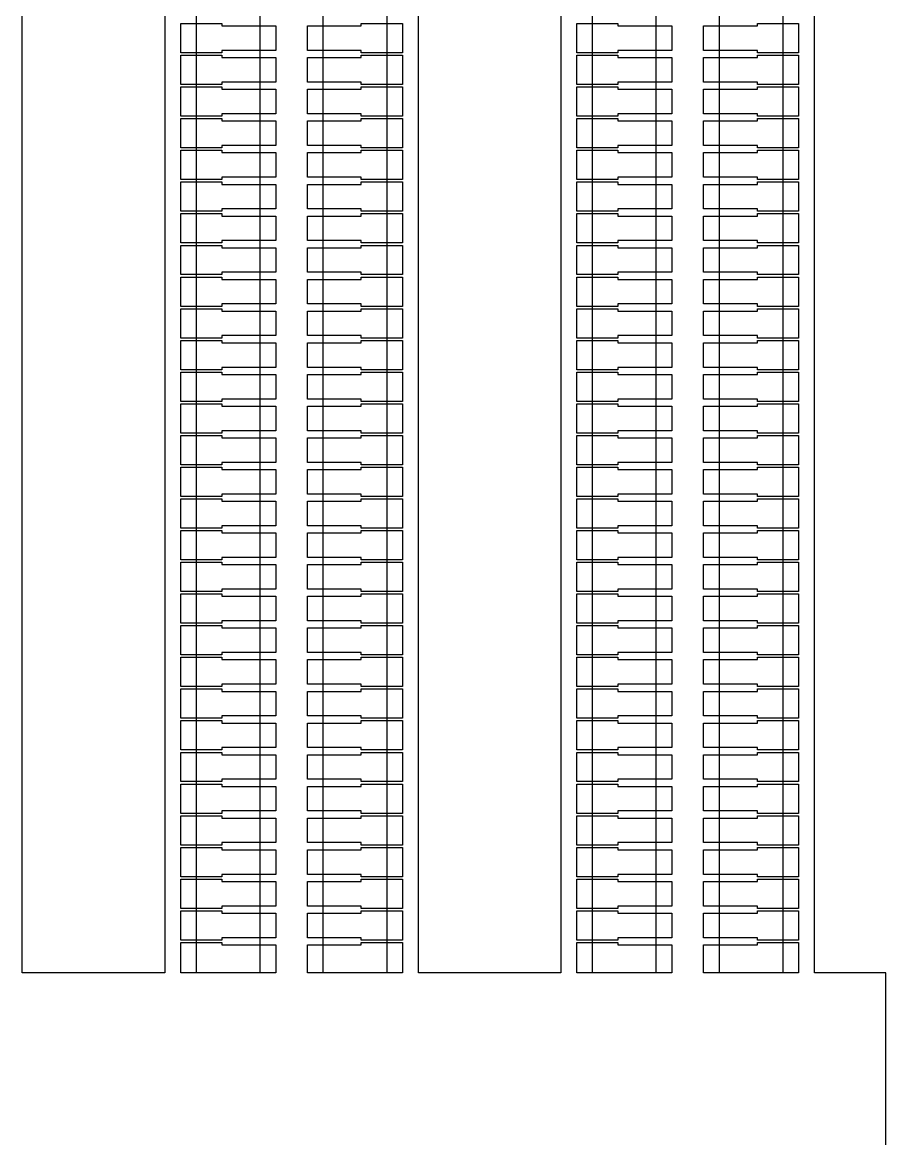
# Model space of a CAD drawing. Extents: x -38350 to 38650, y -35000 to 36000.
# Drawn here: x -4045 to -3500, y -1105 to -400 of the extents above; entities that cross this region are included whole.
import ezdxf

# ---------------------------------------------------------------- set-up
doc = ezdxf.new("R2010")
doc.units = 0
doc.header["$MEASUREMENT"] = 0
doc.layers.add('Layer1', color=10, linetype='Continuous')

msp = doc.modelspace()

# ---------------------------------------------------------------- linework, layer by layer
for p, q in [((-4045, -1000), (-4045, -19)), ((-3955, -19), (-3955, -1000)), ((-3795, -1000), (-3795, -19)), ((-3705, -19), (-3705, -1000)), ((-3545, -1000), (-3545, -19)), ((-3945, -419.25), (-3945, -400.75)), ((-3945, -400.75), (-3919, -400.75)), ((-3919, -400.75), (-3919, -402.25)), ((-3831, -402.25), (-3831, -400.75)), ((-3831, -400.75), (-3805, -400.75)), ((-3805, -400.75), (-3805, -419.25)), ((-3695, -419.25), (-3695, -400.75)), ((-3695, -400.75), (-3669, -400.75)), ((-3669, -400.75), (-3669, -402.25)), ((-3581, -402.25), (-3581, -400.75)), ((-3581, -400.75), (-3555, -400.75)), ((-3555, -400.75), (-3555, -419.25)), ((-3919, -402.25), (-3885, -402.25)), ((-3885, -402.25), (-3885, -417.75)), ((-3865, -417.75), (-3865, -402.25)), ((-3865, -402.25), (-3831, -402.25)), ((-3669, -402.25), (-3635, -402.25)), ((-3635, -402.25), (-3635, -417.75)), ((-3615, -417.75), (-3615, -402.25)), ((-3615, -402.25), (-3581, -402.25)), ((-3919, -419.25), (-3945, -419.25)), ((-3945, -439.25), (-3945, -420.75)), ((-3945, -420.75), (-3919, -420.75)), ((-3885, -417.75), (-3919, -417.75)), ((-3919, -417.75), (-3919, -419.25)), ((-3919, -420.75), (-3919, -422.25)), ((-3919, -422.25), (-3885, -422.25)), ((-3885, -422.25), (-3885, -437.75)), ((-3831, -417.75), (-3865, -417.75)), ((-3865, -437.75), (-3865, -422.25)), ((-3865, -422.25), (-3831, -422.25)), ((-3831, -419.25), (-3831, -417.75)), ((-3805, -419.25), (-3831, -419.25)), ((-3831, -422.25), (-3831, -420.75)), ((-3831, -420.75), (-3805, -420.75)), ((-3805, -420.75), (-3805, -439.25)), ((-3669, -419.25), (-3695, -419.25)), ((-3695, -439.25), (-3695, -420.75)), ((-3695, -420.75), (-3669, -420.75)), ((-3635, -417.75), (-3669, -417.75)), ((-3669, -417.75), (-3669, -419.25)), ((-3669, -420.75), (-3669, -422.25)), ((-3669, -422.25), (-3635, -422.25)), ((-3635, -422.25), (-3635, -437.75)), ((-3581, -417.75), (-3615, -417.75)), ((-3615, -437.75), (-3615, -422.25)), ((-3615, -422.25), (-3581, -422.25)), ((-3581, -419.25), (-3581, -417.75)), ((-3555, -419.25), (-3581, -419.25)), ((-3581, -422.25), (-3581, -420.75)), ((-3581, -420.75), (-3555, -420.75)), ((-3555, -420.75), (-3555, -439.25)), ((-3919, -439.25), (-3945, -439.25)), ((-3945, -459.25), (-3945, -440.75)), ((-3945, -440.75), (-3919, -440.75)), ((-3885, -437.75), (-3919, -437.75)), ((-3919, -437.75), (-3919, -439.25)), ((-3919, -440.75), (-3919, -442.25)), ((-3919, -442.25), (-3885, -442.25)), ((-3885, -442.25), (-3885, -457.75)), ((-3831, -437.75), (-3865, -437.75)), ((-3865, -457.75), (-3865, -442.25)), ((-3865, -442.25), (-3831, -442.25)), ((-3831, -439.25), (-3831, -437.75)), ((-3805, -439.25), (-3831, -439.25)), ((-3831, -442.25), (-3831, -440.75)), ((-3831, -440.75), (-3805, -440.75)), ((-3805, -440.75), (-3805, -459.25)), ((-3669, -439.25), (-3695, -439.25)), ((-3695, -459.25), (-3695, -440.75)), ((-3695, -440.75), (-3669, -440.75)), ((-3635, -437.75), (-3669, -437.75)), ((-3669, -437.75), (-3669, -439.25)), ((-3669, -440.75), (-3669, -442.25)), ((-3669, -442.25), (-3635, -442.25)), ((-3635, -442.25), (-3635, -457.75)), ((-3581, -437.75), (-3615, -437.75)), ((-3615, -457.75), (-3615, -442.25)), ((-3615, -442.25), (-3581, -442.25)), ((-3581, -439.25), (-3581, -437.75)), ((-3555, -439.25), (-3581, -439.25)), ((-3581, -442.25), (-3581, -440.75)), ((-3581, -440.75), (-3555, -440.75)), ((-3555, -440.75), (-3555, -459.25)), ((-3885, -457.75), (-3919, -457.75)), ((-3919, -457.75), (-3919, -459.25)), ((-3831, -457.75), (-3865, -457.75)), ((-3831, -459.25), (-3831, -457.75)), ((-3635, -457.75), (-3669, -457.75)), ((-3669, -457.75), (-3669, -459.25)), ((-3581, -457.75), (-3615, -457.75)), ((-3581, -459.25), (-3581, -457.75)), ((-3919, -459.25), (-3945, -459.25)), ((-3945, -479.25), (-3945, -460.75)), ((-3945, -460.75), (-3919, -460.75)), ((-3919, -460.75), (-3919, -462.25)), ((-3919, -462.25), (-3885, -462.25)), ((-3885, -462.25), (-3885, -477.75)), ((-3865, -477.75), (-3865, -462.25)), ((-3865, -462.25), (-3831, -462.25)), ((-3805, -459.25), (-3831, -459.25)), ((-3831, -462.25), (-3831, -460.75)), ((-3831, -460.75), (-3805, -460.75)), ((-3805, -460.75), (-3805, -479.25)), ((-3669, -459.25), (-3695, -459.25)), ((-3695, -479.25), (-3695, -460.75)), ((-3695, -460.75), (-3669, -460.75)), ((-3669, -460.75), (-3669, -462.25)), ((-3669, -462.25), (-3635, -462.25)), ((-3635, -462.25), (-3635, -477.75)), ((-3615, -477.75), (-3615, -462.25)), ((-3615, -462.25), (-3581, -462.25)), ((-3555, -459.25), (-3581, -459.25)), ((-3581, -462.25), (-3581, -460.75)), ((-3581, -460.75), (-3555, -460.75)), ((-3555, -460.75), (-3555, -479.25)), ((-3885, -477.75), (-3919, -477.75)), ((-3919, -477.75), (-3919, -479.25)), ((-3831, -477.75), (-3865, -477.75)), ((-3831, -479.25), (-3831, -477.75)), ((-3635, -477.75), (-3669, -477.75)), ((-3669, -477.75), (-3669, -479.25)), ((-3581, -477.75), (-3615, -477.75)), ((-3581, -479.25), (-3581, -477.75)), ((-3919, -479.25), (-3945, -479.25)), ((-3945, -499.25), (-3945, -480.75)), ((-3945, -480.75), (-3919, -480.75)), ((-3919, -480.75), (-3919, -482.25)), ((-3919, -482.25), (-3885, -482.25)), ((-3885, -482.25), (-3885, -497.75)), ((-3865, -497.75), (-3865, -482.25)), ((-3865, -482.25), (-3831, -482.25)), ((-3805, -479.25), (-3831, -479.25)), ((-3831, -482.25), (-3831, -480.75)), ((-3831, -480.75), (-3805, -480.75)), ((-3805, -480.75), (-3805, -499.25)), ((-3669, -479.25), (-3695, -479.25)), ((-3695, -499.25), (-3695, -480.75)), ((-3695, -480.75), (-3669, -480.75)), ((-3669, -480.75), (-3669, -482.25)), ((-3669, -482.25), (-3635, -482.25)), ((-3635, -482.25), (-3635, -497.75)), ((-3615, -497.75), (-3615, -482.25)), ((-3615, -482.25), (-3581, -482.25)), ((-3555, -479.25), (-3581, -479.25)), ((-3581, -482.25), (-3581, -480.75)), ((-3581, -480.75), (-3555, -480.75)), ((-3555, -480.75), (-3555, -499.25)), ((-3919, -499.25), (-3945, -499.25)), ((-3885, -497.75), (-3919, -497.75)), ((-3919, -497.75), (-3919, -499.25)), ((-3831, -497.75), (-3865, -497.75)), ((-3831, -499.25), (-3831, -497.75)), ((-3805, -499.25), (-3831, -499.25)), ((-3669, -499.25), (-3695, -499.25)), ((-3635, -497.75), (-3669, -497.75)), ((-3669, -497.75), (-3669, -499.25)), ((-3581, -497.75), (-3615, -497.75)), ((-3581, -499.25), (-3581, -497.75)), ((-3555, -499.25), (-3581, -499.25)), ((-3945, -519.25), (-3945, -500.75)), ((-3945, -500.75), (-3919, -500.75)), ((-3919, -500.75), (-3919, -502.25)), ((-3919, -502.25), (-3885, -502.25)), ((-3885, -502.25), (-3885, -517.75)), ((-3865, -517.75), (-3865, -502.25)), ((-3865, -502.25), (-3831, -502.25)), ((-3831, -502.25), (-3831, -500.75)), ((-3831, -500.75), (-3805, -500.75)), ((-3805, -500.75), (-3805, -519.25)), ((-3695, -519.25), (-3695, -500.75)), ((-3695, -500.75), (-3669, -500.75)), ((-3669, -500.75), (-3669, -502.25)), ((-3669, -502.25), (-3635, -502.25)), ((-3635, -502.25), (-3635, -517.75)), ((-3615, -517.75), (-3615, -502.25)), ((-3615, -502.25), (-3581, -502.25)), ((-3581, -502.25), (-3581, -500.75)), ((-3581, -500.75), (-3555, -500.75)), ((-3555, -500.75), (-3555, -519.25)), ((-3919, -519.25), (-3945, -519.25)), ((-3945, -539.25), (-3945, -520.75)), ((-3945, -520.75), (-3919, -520.75)), ((-3885, -517.75), (-3919, -517.75)), ((-3919, -517.75), (-3919, -519.25)), ((-3919, -520.75), (-3919, -522.25)), ((-3831, -517.75), (-3865, -517.75)), ((-3831, -519.25), (-3831, -517.75)), ((-3805, -519.25), (-3831, -519.25)), ((-3831, -522.25), (-3831, -520.75)), ((-3831, -520.75), (-3805, -520.75)), ((-3805, -520.75), (-3805, -539.25)), ((-3669, -519.25), (-3695, -519.25)), ((-3695, -539.25), (-3695, -520.75)), ((-3695, -520.75), (-3669, -520.75)), ((-3635, -517.75), (-3669, -517.75)), ((-3669, -517.75), (-3669, -519.25)), ((-3669, -520.75), (-3669, -522.25)), ((-3581, -517.75), (-3615, -517.75)), ((-3581, -519.25), (-3581, -517.75)), ((-3555, -519.25), (-3581, -519.25)), ((-3581, -522.25), (-3581, -520.75)), ((-3581, -520.75), (-3555, -520.75)), ((-3555, -520.75), (-3555, -539.25)), ((-3919, -522.25), (-3885, -522.25)), ((-3885, -522.25), (-3885, -537.75)), ((-3865, -537.75), (-3865, -522.25)), ((-3865, -522.25), (-3831, -522.25)), ((-3669, -522.25), (-3635, -522.25)), ((-3635, -522.25), (-3635, -537.75)), ((-3615, -537.75), (-3615, -522.25)), ((-3615, -522.25), (-3581, -522.25)), ((-3919, -539.25), (-3945, -539.25)), ((-3945, -559.25), (-3945, -540.75)), ((-3945, -540.75), (-3919, -540.75)), ((-3885, -537.75), (-3919, -537.75)), ((-3919, -537.75), (-3919, -539.25)), ((-3919, -540.75), (-3919, -542.25)), ((-3919, -542.25), (-3885, -542.25)), ((-3885, -542.25), (-3885, -557.75)), ((-3831, -537.75), (-3865, -537.75)), ((-3865, -557.75), (-3865, -542.25)), ((-3865, -542.25), (-3831, -542.25)), ((-3831, -539.25), (-3831, -537.75)), ((-3805, -539.25), (-3831, -539.25)), ((-3831, -542.25), (-3831, -540.75)), ((-3831, -540.75), (-3805, -540.75)), ((-3805, -540.75), (-3805, -559.25)), ((-3669, -539.25), (-3695, -539.25)), ((-3695, -559.25), (-3695, -540.75)), ((-3695, -540.75), (-3669, -540.75)), ((-3635, -537.75), (-3669, -537.75)), ((-3669, -537.75), (-3669, -539.25)), ((-3669, -540.75), (-3669, -542.25)), ((-3669, -542.25), (-3635, -542.25)), ((-3635, -542.25), (-3635, -557.75)), ((-3581, -537.75), (-3615, -537.75)), ((-3615, -557.75), (-3615, -542.25)), ((-3615, -542.25), (-3581, -542.25)), ((-3581, -539.25), (-3581, -537.75)), ((-3555, -539.25), (-3581, -539.25)), ((-3581, -542.25), (-3581, -540.75)), ((-3581, -540.75), (-3555, -540.75)), ((-3555, -540.75), (-3555, -559.25)), ((-3919, -559.25), (-3945, -559.25)), ((-3945, -579.25), (-3945, -560.75)), ((-3945, -560.75), (-3919, -560.75)), ((-3885, -557.75), (-3919, -557.75)), ((-3919, -557.75), (-3919, -559.25)), ((-3919, -560.75), (-3919, -562.25)), ((-3919, -562.25), (-3885, -562.25)), ((-3885, -562.25), (-3885, -577.75)), ((-3831, -557.75), (-3865, -557.75)), ((-3865, -577.75), (-3865, -562.25)), ((-3865, -562.25), (-3831, -562.25)), ((-3831, -559.25), (-3831, -557.75)), ((-3805, -559.25), (-3831, -559.25)), ((-3831, -562.25), (-3831, -560.75)), ((-3831, -560.75), (-3805, -560.75)), ((-3805, -560.75), (-3805, -579.25)), ((-3669, -559.25), (-3695, -559.25)), ((-3695, -579.25), (-3695, -560.75)), ((-3695, -560.75), (-3669, -560.75)), ((-3635, -557.75), (-3669, -557.75)), ((-3669, -557.75), (-3669, -559.25)), ((-3669, -560.75), (-3669, -562.25)), ((-3669, -562.25), (-3635, -562.25)), ((-3635, -562.25), (-3635, -577.75)), ((-3581, -557.75), (-3615, -557.75)), ((-3615, -577.75), (-3615, -562.25)), ((-3615, -562.25), (-3581, -562.25)), ((-3581, -559.25), (-3581, -557.75)), ((-3555, -559.25), (-3581, -559.25)), ((-3581, -562.25), (-3581, -560.75)), ((-3581, -560.75), (-3555, -560.75)), ((-3555, -560.75), (-3555, -579.25)), ((-3885, -577.75), (-3919, -577.75)), ((-3919, -577.75), (-3919, -579.25)), ((-3831, -577.75), (-3865, -577.75)), ((-3831, -579.25), (-3831, -577.75)), ((-3635, -577.75), (-3669, -577.75)), ((-3669, -577.75), (-3669, -579.25)), ((-3581, -577.75), (-3615, -577.75)), ((-3581, -579.25), (-3581, -577.75)), ((-3919, -579.25), (-3945, -579.25)), ((-3945, -599.25), (-3945, -580.75)), ((-3945, -580.75), (-3919, -580.75)), ((-3919, -580.75), (-3919, -582.25)), ((-3919, -582.25), (-3885, -582.25)), ((-3885, -582.25), (-3885, -597.75)), ((-3865, -597.75), (-3865, -582.25)), ((-3865, -582.25), (-3831, -582.25)), ((-3805, -579.25), (-3831, -579.25)), ((-3831, -582.25), (-3831, -580.75)), ((-3831, -580.75), (-3805, -580.75)), ((-3805, -580.75), (-3805, -599.25)), ((-3669, -579.25), (-3695, -579.25)), ((-3695, -599.25), (-3695, -580.75)), ((-3695, -580.75), (-3669, -580.75)), ((-3669, -580.75), (-3669, -582.25)), ((-3669, -582.25), (-3635, -582.25)), ((-3635, -582.25), (-3635, -597.75)), ((-3615, -597.75), (-3615, -582.25)), ((-3615, -582.25), (-3581, -582.25)), ((-3555, -579.25), (-3581, -579.25)), ((-3581, -582.25), (-3581, -580.75)), ((-3581, -580.75), (-3555, -580.75)), ((-3555, -580.75), (-3555, -599.25)), ((-3885, -597.75), (-3919, -597.75)), ((-3919, -597.75), (-3919, -599.25)), ((-3831, -597.75), (-3865, -597.75)), ((-3831, -599.25), (-3831, -597.75)), ((-3635, -597.75), (-3669, -597.75)), ((-3669, -597.75), (-3669, -599.25)), ((-3581, -597.75), (-3615, -597.75)), ((-3581, -599.25), (-3581, -597.75)), ((-3919, -599.25), (-3945, -599.25)), ((-3945, -619.25), (-3945, -600.75)), ((-3945, -600.75), (-3919, -600.75)), ((-3919, -600.75), (-3919, -602.25)), ((-3919, -602.25), (-3885, -602.25)), ((-3885, -602.25), (-3885, -617.75)), ((-3865, -617.75), (-3865, -602.25)), ((-3865, -602.25), (-3831, -602.25)), ((-3805, -599.25), (-3831, -599.25)), ((-3831, -602.25), (-3831, -600.75)), ((-3831, -600.75), (-3805, -600.75)), ((-3805, -600.75), (-3805, -619.25)), ((-3669, -599.25), (-3695, -599.25)), ((-3695, -619.25), (-3695, -600.75)), ((-3695, -600.75), (-3669, -600.75)), ((-3669, -600.75), (-3669, -602.25)), ((-3669, -602.25), (-3635, -602.25)), ((-3635, -602.25), (-3635, -617.75)), ((-3615, -617.75), (-3615, -602.25)), ((-3615, -602.25), (-3581, -602.25)), ((-3555, -599.25), (-3581, -599.25)), ((-3581, -602.25), (-3581, -600.75)), ((-3581, -600.75), (-3555, -600.75)), ((-3555, -600.75), (-3555, -619.25)), ((-3919, -619.25), (-3945, -619.25)), ((-3885, -617.75), (-3919, -617.75)), ((-3919, -617.75), (-3919, -619.25)), ((-3831, -617.75), (-3865, -617.75)), ((-3831, -619.25), (-3831, -617.75)), ((-3805, -619.25), (-3831, -619.25)), ((-3669, -619.25), (-3695, -619.25)), ((-3635, -617.75), (-3669, -617.75)), ((-3669, -617.75), (-3669, -619.25)), ((-3581, -617.75), (-3615, -617.75)), ((-3581, -619.25), (-3581, -617.75)), ((-3555, -619.25), (-3581, -619.25)), ((-3945, -639.25), (-3945, -620.75)), ((-3945, -620.75), (-3919, -620.75)), ((-3919, -620.75), (-3919, -622.25)), ((-3919, -622.25), (-3885, -622.25)), ((-3885, -622.25), (-3885, -637.75)), ((-3865, -637.75), (-3865, -622.25)), ((-3865, -622.25), (-3831, -622.25)), ((-3831, -622.25), (-3831, -620.75)), ((-3831, -620.75), (-3805, -620.75)), ((-3805, -620.75), (-3805, -639.25)), ((-3695, -639.25), (-3695, -620.75)), ((-3695, -620.75), (-3669, -620.75)), ((-3669, -620.75), (-3669, -622.25)), ((-3669, -622.25), (-3635, -622.25)), ((-3635, -622.25), (-3635, -637.75)), ((-3615, -637.75), (-3615, -622.25)), ((-3615, -622.25), (-3581, -622.25)), ((-3581, -622.25), (-3581, -620.75)), ((-3581, -620.75), (-3555, -620.75)), ((-3555, -620.75), (-3555, -639.25)), ((-3919, -639.25), (-3945, -639.25)), ((-3945, -659.25), (-3945, -640.75)), ((-3945, -640.75), (-3919, -640.75)), ((-3885, -637.75), (-3919, -637.75)), ((-3919, -637.75), (-3919, -639.25)), ((-3919, -640.75), (-3919, -642.25)), ((-3831, -637.75), (-3865, -637.75)), ((-3831, -639.25), (-3831, -637.75)), ((-3805, -639.25), (-3831, -639.25)), ((-3831, -642.25), (-3831, -640.75)), ((-3831, -640.75), (-3805, -640.75)), ((-3805, -640.75), (-3805, -659.25)), ((-3669, -639.25), (-3695, -639.25)), ((-3695, -659.25), (-3695, -640.75)), ((-3695, -640.75), (-3669, -640.75)), ((-3635, -637.75), (-3669, -637.75)), ((-3669, -637.75), (-3669, -639.25)), ((-3669, -640.75), (-3669, -642.25)), ((-3581, -637.75), (-3615, -637.75)), ((-3581, -639.25), (-3581, -637.75)), ((-3555, -639.25), (-3581, -639.25)), ((-3581, -642.25), (-3581, -640.75)), ((-3581, -640.75), (-3555, -640.75)), ((-3555, -640.75), (-3555, -659.25)), ((-3919, -642.25), (-3885, -642.25)), ((-3885, -642.25), (-3885, -657.75)), ((-3865, -657.75), (-3865, -642.25)), ((-3865, -642.25), (-3831, -642.25)), ((-3669, -642.25), (-3635, -642.25)), ((-3635, -642.25), (-3635, -657.75)), ((-3615, -657.75), (-3615, -642.25)), ((-3615, -642.25), (-3581, -642.25)), ((-3919, -659.25), (-3945, -659.25)), ((-3945, -679.25), (-3945, -660.75)), ((-3945, -660.75), (-3919, -660.75)), ((-3885, -657.75), (-3919, -657.75)), ((-3919, -657.75), (-3919, -659.25)), ((-3919, -660.75), (-3919, -662.25)), ((-3919, -662.25), (-3885, -662.25)), ((-3885, -662.25), (-3885, -677.75)), ((-3831, -657.75), (-3865, -657.75)), ((-3865, -677.75), (-3865, -662.25)), ((-3865, -662.25), (-3831, -662.25)), ((-3831, -659.25), (-3831, -657.75)), ((-3805, -659.25), (-3831, -659.25)), ((-3831, -662.25), (-3831, -660.75)), ((-3831, -660.75), (-3805, -660.75)), ((-3805, -660.75), (-3805, -679.25)), ((-3669, -659.25), (-3695, -659.25)), ((-3695, -679.25), (-3695, -660.75)), ((-3695, -660.75), (-3669, -660.75)), ((-3635, -657.75), (-3669, -657.75)), ((-3669, -657.75), (-3669, -659.25)), ((-3669, -660.75), (-3669, -662.25)), ((-3669, -662.25), (-3635, -662.25)), ((-3635, -662.25), (-3635, -677.75)), ((-3581, -657.75), (-3615, -657.75)), ((-3615, -677.75), (-3615, -662.25)), ((-3615, -662.25), (-3581, -662.25)), ((-3581, -659.25), (-3581, -657.75)), ((-3555, -659.25), (-3581, -659.25)), ((-3581, -662.25), (-3581, -660.75)), ((-3581, -660.75), (-3555, -660.75)), ((-3555, -660.75), (-3555, -679.25)), ((-3919, -679.25), (-3945, -679.25)), ((-3945, -699.25), (-3945, -680.75)), ((-3945, -680.75), (-3919, -680.75)), ((-3885, -677.75), (-3919, -677.75)), ((-3919, -677.75), (-3919, -679.25)), ((-3919, -680.75), (-3919, -682.25)), ((-3919, -682.25), (-3885, -682.25)), ((-3885, -682.25), (-3885, -697.75)), ((-3831, -677.75), (-3865, -677.75)), ((-3865, -697.75), (-3865, -682.25)), ((-3865, -682.25), (-3831, -682.25)), ((-3831, -679.25), (-3831, -677.75)), ((-3805, -679.25), (-3831, -679.25)), ((-3831, -682.25), (-3831, -680.75)), ((-3831, -680.75), (-3805, -680.75)), ((-3805, -680.75), (-3805, -699.25)), ((-3669, -679.25), (-3695, -679.25)), ((-3695, -699.25), (-3695, -680.75)), ((-3695, -680.75), (-3669, -680.75)), ((-3635, -677.75), (-3669, -677.75)), ((-3669, -677.75), (-3669, -679.25)), ((-3669, -680.75), (-3669, -682.25)), ((-3669, -682.25), (-3635, -682.25)), ((-3635, -682.25), (-3635, -697.75)), ((-3581, -677.75), (-3615, -677.75)), ((-3615, -697.75), (-3615, -682.25)), ((-3615, -682.25), (-3581, -682.25)), ((-3581, -679.25), (-3581, -677.75)), ((-3555, -679.25), (-3581, -679.25)), ((-3581, -682.25), (-3581, -680.75)), ((-3581, -680.75), (-3555, -680.75)), ((-3555, -680.75), (-3555, -699.25)), ((-3919, -699.25), (-3945, -699.25)), ((-3945, -719.25), (-3945, -700.75)), ((-3945, -700.75), (-3919, -700.75)), ((-3885, -697.75), (-3919, -697.75)), ((-3919, -697.75), (-3919, -699.25)), ((-3919, -700.75), (-3919, -702.25)), ((-3919, -702.25), (-3885, -702.25)), ((-3885, -702.25), (-3885, -717.75)), ((-3831, -697.75), (-3865, -697.75)), ((-3865, -717.75), (-3865, -702.25)), ((-3865, -702.25), (-3831, -702.25)), ((-3831, -699.25), (-3831, -697.75)), ((-3805, -699.25), (-3831, -699.25)), ((-3831, -702.25), (-3831, -700.75)), ((-3831, -700.75), (-3805, -700.75)), ((-3805, -700.75), (-3805, -719.25)), ((-3669, -699.25), (-3695, -699.25)), ((-3695, -719.25), (-3695, -700.75)), ((-3695, -700.75), (-3669, -700.75)), ((-3635, -697.75), (-3669, -697.75)), ((-3669, -697.75), (-3669, -699.25)), ((-3669, -700.75), (-3669, -702.25)), ((-3669, -702.25), (-3635, -702.25)), ((-3635, -702.25), (-3635, -717.75)), ((-3581, -697.75), (-3615, -697.75)), ((-3615, -717.75), (-3615, -702.25)), ((-3615, -702.25), (-3581, -702.25)), ((-3581, -699.25), (-3581, -697.75)), ((-3555, -699.25), (-3581, -699.25)), ((-3581, -702.25), (-3581, -700.75)), ((-3581, -700.75), (-3555, -700.75)), ((-3555, -700.75), (-3555, -719.25)), ((-3885, -717.75), (-3919, -717.75)), ((-3919, -717.75), (-3919, -719.25)), ((-3831, -717.75), (-3865, -717.75)), ((-3831, -719.25), (-3831, -717.75)), ((-3635, -717.75), (-3669, -717.75)), ((-3669, -717.75), (-3669, -719.25)), ((-3581, -717.75), (-3615, -717.75)), ((-3581, -719.25), (-3581, -717.75)), ((-3919, -719.25), (-3945, -719.25)), ((-3945, -739.25), (-3945, -720.75)), ((-3945, -720.75), (-3919, -720.75)), ((-3919, -720.75), (-3919, -722.25)), ((-3919, -722.25), (-3885, -722.25)), ((-3885, -722.25), (-3885, -737.75)), ((-3865, -737.75), (-3865, -722.25)), ((-3865, -722.25), (-3831, -722.25)), ((-3805, -719.25), (-3831, -719.25)), ((-3831, -722.25), (-3831, -720.75)), ((-3831, -720.75), (-3805, -720.75)), ((-3805, -720.75), (-3805, -739.25)), ((-3669, -719.25), (-3695, -719.25)), ((-3695, -739.25), (-3695, -720.75)), ((-3695, -720.75), (-3669, -720.75)), ((-3669, -720.75), (-3669, -722.25)), ((-3669, -722.25), (-3635, -722.25)), ((-3635, -722.25), (-3635, -737.75)), ((-3615, -737.75), (-3615, -722.25)), ((-3615, -722.25), (-3581, -722.25)), ((-3555, -719.25), (-3581, -719.25)), ((-3581, -722.25), (-3581, -720.75)), ((-3581, -720.75), (-3555, -720.75)), ((-3555, -720.75), (-3555, -739.25)), ((-3919, -739.25), (-3945, -739.25)), ((-3885, -737.75), (-3919, -737.75)), ((-3919, -737.75), (-3919, -739.25)), ((-3831, -737.75), (-3865, -737.75)), ((-3831, -739.25), (-3831, -737.75)), ((-3805, -739.25), (-3831, -739.25)), ((-3669, -739.25), (-3695, -739.25)), ((-3635, -737.75), (-3669, -737.75)), ((-3669, -737.75), (-3669, -739.25)), ((-3581, -737.75), (-3615, -737.75)), ((-3581, -739.25), (-3581, -737.75)), ((-3555, -739.25), (-3581, -739.25)), ((-3945, -759.25), (-3945, -740.75)), ((-3945, -740.75), (-3919, -740.75)), ((-3919, -740.75), (-3919, -742.25)), ((-3919, -742.25), (-3885, -742.25)), ((-3885, -742.25), (-3885, -757.75)), ((-3865, -757.75), (-3865, -742.25)), ((-3865, -742.25), (-3831, -742.25)), ((-3831, -742.25), (-3831, -740.75)), ((-3831, -740.75), (-3805, -740.75)), ((-3805, -740.75), (-3805, -759.25)), ((-3695, -759.25), (-3695, -740.75)), ((-3695, -740.75), (-3669, -740.75)), ((-3669, -740.75), (-3669, -742.25)), ((-3669, -742.25), (-3635, -742.25)), ((-3635, -742.25), (-3635, -757.75)), ((-3615, -757.75), (-3615, -742.25)), ((-3615, -742.25), (-3581, -742.25)), ((-3581, -742.25), (-3581, -740.75)), ((-3581, -740.75), (-3555, -740.75)), ((-3555, -740.75), (-3555, -759.25)), ((-3919, -759.25), (-3945, -759.25)), ((-3945, -779.25), (-3945, -760.75)), ((-3945, -760.75), (-3919, -760.75)), ((-3885, -757.75), (-3919, -757.75)), ((-3919, -757.75), (-3919, -759.25)), ((-3919, -760.75), (-3919, -762.25)), ((-3831, -757.75), (-3865, -757.75)), ((-3831, -759.25), (-3831, -757.75)), ((-3805, -759.25), (-3831, -759.25)), ((-3831, -762.25), (-3831, -760.75)), ((-3831, -760.75), (-3805, -760.75)), ((-3805, -760.75), (-3805, -779.25)), ((-3669, -759.25), (-3695, -759.25)), ((-3695, -779.25), (-3695, -760.75)), ((-3695, -760.75), (-3669, -760.75)), ((-3635, -757.75), (-3669, -757.75)), ((-3669, -757.75), (-3669, -759.25)), ((-3669, -760.75), (-3669, -762.25)), ((-3581, -757.75), (-3615, -757.75)), ((-3581, -759.25), (-3581, -757.75)), ((-3555, -759.25), (-3581, -759.25)), ((-3581, -762.25), (-3581, -760.75)), ((-3581, -760.75), (-3555, -760.75)), ((-3555, -760.75), (-3555, -779.25)), ((-3919, -762.25), (-3885, -762.25)), ((-3885, -762.25), (-3885, -777.75)), ((-3865, -777.75), (-3865, -762.25)), ((-3865, -762.25), (-3831, -762.25)), ((-3669, -762.25), (-3635, -762.25)), ((-3635, -762.25), (-3635, -777.75)), ((-3615, -777.75), (-3615, -762.25)), ((-3615, -762.25), (-3581, -762.25)), ((-3919, -779.25), (-3945, -779.25)), ((-3945, -799.25), (-3945, -780.75)), ((-3945, -780.75), (-3919, -780.75)), ((-3885, -777.75), (-3919, -777.75)), ((-3919, -777.75), (-3919, -779.25)), ((-3919, -780.75), (-3919, -782.25)), ((-3831, -777.75), (-3865, -777.75)), ((-3831, -779.25), (-3831, -777.75)), ((-3805, -779.25), (-3831, -779.25)), ((-3831, -782.25), (-3831, -780.75)), ((-3831, -780.75), (-3805, -780.75)), ((-3805, -780.75), (-3805, -799.25)), ((-3669, -779.25), (-3695, -779.25)), ((-3695, -799.25), (-3695, -780.75)), ((-3695, -780.75), (-3669, -780.75)), ((-3635, -777.75), (-3669, -777.75)), ((-3669, -777.75), (-3669, -779.25)), ((-3669, -780.75), (-3669, -782.25)), ((-3581, -777.75), (-3615, -777.75)), ((-3581, -779.25), (-3581, -777.75)), ((-3555, -779.25), (-3581, -779.25)), ((-3581, -782.25), (-3581, -780.75)), ((-3581, -780.75), (-3555, -780.75)), ((-3555, -780.75), (-3555, -799.25)), ((-3919, -782.25), (-3885, -782.25)), ((-3885, -782.25), (-3885, -797.75)), ((-3865, -797.75), (-3865, -782.25)), ((-3865, -782.25), (-3831, -782.25)), ((-3669, -782.25), (-3635, -782.25)), ((-3635, -782.25), (-3635, -797.75)), ((-3615, -797.75), (-3615, -782.25)), ((-3615, -782.25), (-3581, -782.25)), ((-3919, -799.25), (-3945, -799.25)), ((-3945, -819.25), (-3945, -800.75)), ((-3945, -800.75), (-3919, -800.75)), ((-3885, -797.75), (-3919, -797.75)), ((-3919, -797.75), (-3919, -799.25)), ((-3919, -800.75), (-3919, -802.25)), ((-3919, -802.25), (-3885, -802.25)), ((-3885, -802.25), (-3885, -817.75)), ((-3831, -797.75), (-3865, -797.75)), ((-3865, -817.75), (-3865, -802.25)), ((-3865, -802.25), (-3831, -802.25)), ((-3831, -799.25), (-3831, -797.75)), ((-3805, -799.25), (-3831, -799.25)), ((-3831, -802.25), (-3831, -800.75)), ((-3831, -800.75), (-3805, -800.75)), ((-3805, -800.75), (-3805, -819.25)), ((-3669, -799.25), (-3695, -799.25)), ((-3695, -819.25), (-3695, -800.75)), ((-3695, -800.75), (-3669, -800.75)), ((-3635, -797.75), (-3669, -797.75)), ((-3669, -797.75), (-3669, -799.25)), ((-3669, -800.75), (-3669, -802.25)), ((-3669, -802.25), (-3635, -802.25)), ((-3635, -802.25), (-3635, -817.75)), ((-3581, -797.75), (-3615, -797.75)), ((-3615, -817.75), (-3615, -802.25)), ((-3615, -802.25), (-3581, -802.25)), ((-3581, -799.25), (-3581, -797.75)), ((-3555, -799.25), (-3581, -799.25)), ((-3581, -802.25), (-3581, -800.75)), ((-3581, -800.75), (-3555, -800.75)), ((-3555, -800.75), (-3555, -819.25)), ((-3919, -819.25), (-3945, -819.25)), ((-3945, -839.25), (-3945, -820.75)), ((-3945, -820.75), (-3919, -820.75)), ((-3885, -817.75), (-3919, -817.75)), ((-3919, -817.75), (-3919, -819.25)), ((-3919, -820.75), (-3919, -822.25)), ((-3919, -822.25), (-3885, -822.25)), ((-3885, -822.25), (-3885, -837.75)), ((-3831, -817.75), (-3865, -817.75)), ((-3865, -837.75), (-3865, -822.25)), ((-3865, -822.25), (-3831, -822.25)), ((-3831, -819.25), (-3831, -817.75)), ((-3805, -819.25), (-3831, -819.25)), ((-3831, -822.25), (-3831, -820.75)), ((-3831, -820.75), (-3805, -820.75)), ((-3805, -820.75), (-3805, -839.25)), ((-3669, -819.25), (-3695, -819.25)), ((-3695, -839.25), (-3695, -820.75)), ((-3695, -820.75), (-3669, -820.75)), ((-3635, -817.75), (-3669, -817.75)), ((-3669, -817.75), (-3669, -819.25)), ((-3669, -820.75), (-3669, -822.25)), ((-3669, -822.25), (-3635, -822.25)), ((-3635, -822.25), (-3635, -837.75)), ((-3581, -817.75), (-3615, -817.75)), ((-3615, -837.75), (-3615, -822.25)), ((-3615, -822.25), (-3581, -822.25)), ((-3581, -819.25), (-3581, -817.75)), ((-3555, -819.25), (-3581, -819.25)), ((-3581, -822.25), (-3581, -820.75)), ((-3581, -820.75), (-3555, -820.75)), ((-3555, -820.75), (-3555, -839.25)), ((-3885, -837.75), (-3919, -837.75)), ((-3919, -837.75), (-3919, -839.25)), ((-3831, -837.75), (-3865, -837.75)), ((-3831, -839.25), (-3831, -837.75)), ((-3635, -837.75), (-3669, -837.75)), ((-3669, -837.75), (-3669, -839.25)), ((-3581, -837.75), (-3615, -837.75)), ((-3581, -839.25), (-3581, -837.75)), ((-3919, -839.25), (-3945, -839.25)), ((-3945, -859.25), (-3945, -840.75)), ((-3945, -840.75), (-3919, -840.75)), ((-3919, -840.75), (-3919, -842.25)), ((-3919, -842.25), (-3885, -842.25)), ((-3885, -842.25), (-3885, -857.75)), ((-3865, -857.75), (-3865, -842.25)), ((-3865, -842.25), (-3831, -842.25)), ((-3805, -839.25), (-3831, -839.25)), ((-3831, -842.25), (-3831, -840.75)), ((-3831, -840.75), (-3805, -840.75)), ((-3805, -840.75), (-3805, -859.25)), ((-3669, -839.25), (-3695, -839.25)), ((-3695, -859.25), (-3695, -840.75)), ((-3695, -840.75), (-3669, -840.75)), ((-3669, -840.75), (-3669, -842.25)), ((-3669, -842.25), (-3635, -842.25)), ((-3635, -842.25), (-3635, -857.75)), ((-3615, -857.75), (-3615, -842.25)), ((-3615, -842.25), (-3581, -842.25)), ((-3555, -839.25), (-3581, -839.25)), ((-3581, -842.25), (-3581, -840.75)), ((-3581, -840.75), (-3555, -840.75)), ((-3555, -840.75), (-3555, -859.25)), ((-3919, -859.25), (-3945, -859.25)), ((-3885, -857.75), (-3919, -857.75)), ((-3919, -857.75), (-3919, -859.25)), ((-3831, -857.75), (-3865, -857.75)), ((-3831, -859.25), (-3831, -857.75)), ((-3805, -859.25), (-3831, -859.25)), ((-3669, -859.25), (-3695, -859.25)), ((-3635, -857.75), (-3669, -857.75)), ((-3669, -857.75), (-3669, -859.25)), ((-3581, -857.75), (-3615, -857.75)), ((-3581, -859.25), (-3581, -857.75)), ((-3555, -859.25), (-3581, -859.25)), ((-3945, -879.25), (-3945, -860.75)), ((-3945, -860.75), (-3919, -860.75)), ((-3919, -860.75), (-3919, -862.25)), ((-3919, -862.25), (-3885, -862.25)), ((-3885, -862.25), (-3885, -877.75)), ((-3865, -877.75), (-3865, -862.25)), ((-3865, -862.25), (-3831, -862.25)), ((-3831, -862.25), (-3831, -860.75)), ((-3831, -860.75), (-3805, -860.75)), ((-3805, -860.75), (-3805, -879.25)), ((-3695, -879.25), (-3695, -860.75)), ((-3695, -860.75), (-3669, -860.75)), ((-3669, -860.75), (-3669, -862.25)), ((-3669, -862.25), (-3635, -862.25)), ((-3635, -862.25), (-3635, -877.75)), ((-3615, -877.75), (-3615, -862.25)), ((-3615, -862.25), (-3581, -862.25)), ((-3581, -862.25), (-3581, -860.75)), ((-3581, -860.75), (-3555, -860.75)), ((-3555, -860.75), (-3555, -879.25)), ((-3919, -879.25), (-3945, -879.25)), ((-3885, -877.75), (-3919, -877.75)), ((-3919, -877.75), (-3919, -879.25)), ((-3831, -877.75), (-3865, -877.75)), ((-3831, -879.25), (-3831, -877.75)), ((-3805, -879.25), (-3831, -879.25)), ((-3669, -879.25), (-3695, -879.25)), ((-3635, -877.75), (-3669, -877.75)), ((-3669, -877.75), (-3669, -879.25)), ((-3581, -877.75), (-3615, -877.75)), ((-3581, -879.25), (-3581, -877.75)), ((-3555, -879.25), (-3581, -879.25)), ((-3945, -899.25), (-3945, -880.75)), ((-3945, -880.75), (-3919, -880.75)), ((-3919, -880.75), (-3919, -882.25)), ((-3919, -882.25), (-3885, -882.25)), ((-3885, -882.25), (-3885, -897.75)), ((-3865, -897.75), (-3865, -882.25)), ((-3865, -882.25), (-3831, -882.25)), ((-3831, -882.25), (-3831, -880.75)), ((-3831, -880.75), (-3805, -880.75)), ((-3805, -880.75), (-3805, -899.25)), ((-3695, -899.25), (-3695, -880.75)), ((-3695, -880.75), (-3669, -880.75)), ((-3669, -880.75), (-3669, -882.25)), ((-3669, -882.25), (-3635, -882.25)), ((-3635, -882.25), (-3635, -897.75)), ((-3615, -897.75), (-3615, -882.25)), ((-3615, -882.25), (-3581, -882.25)), ((-3581, -882.25), (-3581, -880.75)), ((-3581, -880.75), (-3555, -880.75)), ((-3555, -880.75), (-3555, -899.25)), ((-3919, -899.25), (-3945, -899.25)), ((-3945, -919.25), (-3945, -900.75)), ((-3945, -900.75), (-3919, -900.75)), ((-3885, -897.75), (-3919, -897.75)), ((-3919, -897.75), (-3919, -899.25)), ((-3919, -900.75), (-3919, -902.25)), ((-3831, -897.75), (-3865, -897.75)), ((-3831, -899.25), (-3831, -897.75)), ((-3805, -899.25), (-3831, -899.25)), ((-3831, -902.25), (-3831, -900.75)), ((-3831, -900.75), (-3805, -900.75)), ((-3805, -900.75), (-3805, -919.25)), ((-3669, -899.25), (-3695, -899.25)), ((-3695, -919.25), (-3695, -900.75)), ((-3695, -900.75), (-3669, -900.75)), ((-3635, -897.75), (-3669, -897.75)), ((-3669, -897.75), (-3669, -899.25)), ((-3669, -900.75), (-3669, -902.25)), ((-3581, -897.75), (-3615, -897.75)), ((-3581, -899.25), (-3581, -897.75)), ((-3555, -899.25), (-3581, -899.25)), ((-3581, -902.25), (-3581, -900.75)), ((-3581, -900.75), (-3555, -900.75)), ((-3555, -900.75), (-3555, -919.25)), ((-3919, -902.25), (-3885, -902.25)), ((-3885, -902.25), (-3885, -917.75)), ((-3865, -917.75), (-3865, -902.25)), ((-3865, -902.25), (-3831, -902.25)), ((-3669, -902.25), (-3635, -902.25)), ((-3635, -902.25), (-3635, -917.75)), ((-3615, -917.75), (-3615, -902.25)), ((-3615, -902.25), (-3581, -902.25)), ((-3919, -919.25), (-3945, -919.25)), ((-3945, -939.25), (-3945, -920.75)), ((-3945, -920.75), (-3919, -920.75)), ((-3885, -917.75), (-3919, -917.75)), ((-3919, -917.75), (-3919, -919.25)), ((-3919, -920.75), (-3919, -922.25)), ((-3919, -922.25), (-3885, -922.25)), ((-3885, -922.25), (-3885, -937.75)), ((-3831, -917.75), (-3865, -917.75)), ((-3865, -937.75), (-3865, -922.25)), ((-3865, -922.25), (-3831, -922.25)), ((-3831, -919.25), (-3831, -917.75)), ((-3805, -919.25), (-3831, -919.25)), ((-3831, -922.25), (-3831, -920.75)), ((-3831, -920.75), (-3805, -920.75)), ((-3805, -920.75), (-3805, -939.25)), ((-3669, -919.25), (-3695, -919.25)), ((-3695, -939.25), (-3695, -920.75)), ((-3695, -920.75), (-3669, -920.75)), ((-3635, -917.75), (-3669, -917.75)), ((-3669, -917.75), (-3669, -919.25)), ((-3669, -920.75), (-3669, -922.25)), ((-3669, -922.25), (-3635, -922.25)), ((-3635, -922.25), (-3635, -937.75)), ((-3581, -917.75), (-3615, -917.75)), ((-3615, -937.75), (-3615, -922.25)), ((-3615, -922.25), (-3581, -922.25)), ((-3581, -919.25), (-3581, -917.75)), ((-3555, -919.25), (-3581, -919.25)), ((-3581, -922.25), (-3581, -920.75)), ((-3581, -920.75), (-3555, -920.75)), ((-3555, -920.75), (-3555, -939.25)), ((-3919, -939.25), (-3945, -939.25)), ((-3945, -959.25), (-3945, -940.75)), ((-3945, -940.75), (-3919, -940.75)), ((-3885, -937.75), (-3919, -937.75)), ((-3919, -937.75), (-3919, -939.25)), ((-3919, -940.75), (-3919, -942.25)), ((-3919, -942.25), (-3885, -942.25)), ((-3885, -942.25), (-3885, -957.75)), ((-3831, -937.75), (-3865, -937.75)), ((-3865, -957.75), (-3865, -942.25)), ((-3865, -942.25), (-3831, -942.25)), ((-3831, -939.25), (-3831, -937.75)), ((-3805, -939.25), (-3831, -939.25)), ((-3831, -942.25), (-3831, -940.75)), ((-3831, -940.75), (-3805, -940.75)), ((-3805, -940.75), (-3805, -959.25)), ((-3669, -939.25), (-3695, -939.25)), ((-3695, -959.25), (-3695, -940.75)), ((-3695, -940.75), (-3669, -940.75)), ((-3635, -937.75), (-3669, -937.75)), ((-3669, -937.75), (-3669, -939.25)), ((-3669, -940.75), (-3669, -942.25)), ((-3669, -942.25), (-3635, -942.25)), ((-3635, -942.25), (-3635, -957.75)), ((-3581, -937.75), (-3615, -937.75)), ((-3615, -957.75), (-3615, -942.25)), ((-3615, -942.25), (-3581, -942.25)), ((-3581, -939.25), (-3581, -937.75)), ((-3555, -939.25), (-3581, -939.25)), ((-3581, -942.25), (-3581, -940.75)), ((-3581, -940.75), (-3555, -940.75)), ((-3555, -940.75), (-3555, -959.25)), ((-3885, -957.75), (-3919, -957.75)), ((-3919, -957.75), (-3919, -959.25)), ((-3831, -957.75), (-3865, -957.75)), ((-3831, -959.25), (-3831, -957.75)), ((-3635, -957.75), (-3669, -957.75)), ((-3669, -957.75), (-3669, -959.25)), ((-3581, -957.75), (-3615, -957.75)), ((-3581, -959.25), (-3581, -957.75)), ((-3919, -959.25), (-3945, -959.25)), ((-3945, -979.25), (-3945, -960.75)), ((-3945, -960.75), (-3919, -960.75)), ((-3919, -960.75), (-3919, -962.25)), ((-3919, -962.25), (-3885, -962.25)), ((-3885, -962.25), (-3885, -977.75)), ((-3865, -977.75), (-3865, -962.25)), ((-3865, -962.25), (-3831, -962.25)), ((-3805, -959.25), (-3831, -959.25)), ((-3831, -962.25), (-3831, -960.75)), ((-3831, -960.75), (-3805, -960.75)), ((-3805, -960.75), (-3805, -979.25)), ((-3669, -959.25), (-3695, -959.25)), ((-3695, -979.25), (-3695, -960.75)), ((-3695, -960.75), (-3669, -960.75)), ((-3669, -960.75), (-3669, -962.25)), ((-3669, -962.25), (-3635, -962.25)), ((-3635, -962.25), (-3635, -977.75)), ((-3615, -977.75), (-3615, -962.25)), ((-3615, -962.25), (-3581, -962.25)), ((-3555, -959.25), (-3581, -959.25)), ((-3581, -962.25), (-3581, -960.75)), ((-3581, -960.75), (-3555, -960.75)), ((-3555, -960.75), (-3555, -979.25)), ((-3919, -979.25), (-3945, -979.25)), ((-3885, -977.75), (-3919, -977.75)), ((-3919, -977.75), (-3919, -979.25)), ((-3831, -977.75), (-3865, -977.75)), ((-3831, -979.25), (-3831, -977.75)), ((-3805, -979.25), (-3831, -979.25)), ((-3669, -979.25), (-3695, -979.25)), ((-3635, -977.75), (-3669, -977.75)), ((-3669, -977.75), (-3669, -979.25)), ((-3581, -977.75), (-3615, -977.75)), ((-3581, -979.25), (-3581, -977.75)), ((-3555, -979.25), (-3581, -979.25)), ((-3945, -1000), (-3945, -980.75)), ((-3945, -980.75), (-3919, -980.75)), ((-3919, -980.75), (-3919, -982.25)), ((-3919, -982.25), (-3885, -982.25)), ((-3885, -982.25), (-3885, -1000)), ((-3865, -1000), (-3865, -982.25)), ((-3865, -982.25), (-3831, -982.25)), ((-3831, -982.25), (-3831, -980.75)), ((-3831, -980.75), (-3805, -980.75)), ((-3805, -980.75), (-3805, -1000)), ((-3695, -1000), (-3695, -980.75)), ((-3695, -980.75), (-3669, -980.75)), ((-3669, -980.75), (-3669, -982.25)), ((-3669, -982.25), (-3635, -982.25)), ((-3635, -982.25), (-3635, -1000)), ((-3615, -1000), (-3615, -982.25)), ((-3615, -982.25), (-3581, -982.25)), ((-3581, -982.25), (-3581, -980.75)), ((-3581, -980.75), (-3555, -980.75)), ((-3555, -980.75), (-3555, -1000)), ((-3955, -1000), (-4045, -1000)), ((-3885, -1000), (-3945, -1000)), ((-3805, -1000), (-3865, -1000)), ((-3705, -1000), (-3795, -1000)), ((-3635, -1000), (-3695, -1000)), ((-3555, -1000), (-3615, -1000)), ((-3500, -1000), (-3545, -1000)), ((-3500, -5500), (-3500, -1000))]:
    msp.add_line(p, q)
at = {"layer": 'Layer1'}
for p, q in [((-3895, 0), (-3895, -1000)), ((-3855, -1000), (-3855, 0)), ((-3645, 0), (-3645, -1000)), ((-3605, -1000), (-3605, 0)), ((-4045, -1000), (-4045, -19)), ((-3955, -19), (-3955, -1000)), ((-3935, -1000), (-3935, -19)), ((-3815, -19), (-3815, -1000)), ((-3795, -1000), (-3795, -19)), ((-3705, -19), (-3705, -1000)), ((-3685, -1000), (-3685, -19)), ((-3565, -19), (-3565, -1000)), ((-3545, -1000), (-3545, -19)), ((-3955, -1000), (-4045, -1000)), ((-3895, -1000), (-3935, -1000)), ((-3815, -1000), (-3855, -1000)), ((-3705, -1000), (-3795, -1000)), ((-3645, -1000), (-3685, -1000)), ((-3565, -1000), (-3605, -1000)), ((-3500, -1000), (-3545, -1000)), ((-3500, -5500), (-3500, -1000))]:
    msp.add_line(p, q, dxfattribs=at)

doc.saveas('drawing.dxf')
